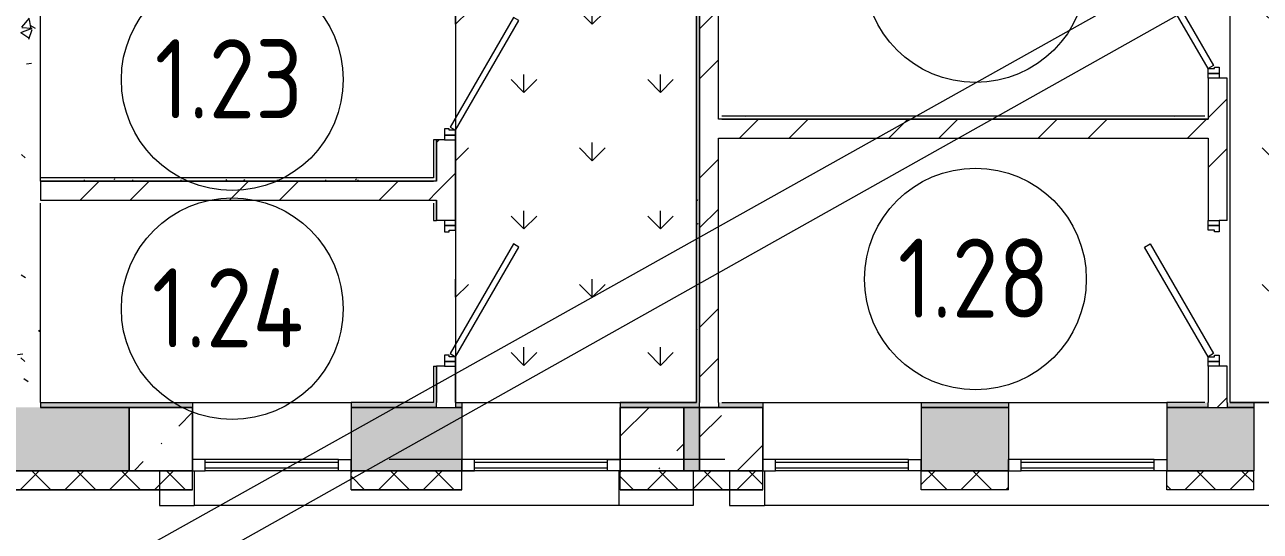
# Model space of a CAD drawing. Header units: millimetres. Extents: x -500089 to 1469082, y -290736 to 166440.
# Drawn here: x 1203994 to 1211794, y -23553 to -20353 of the extents above; entities that cross this region are included whole.
import ezdxf

# ---------------------------------------------------------------- set-up
doc = ezdxf.new("R2010")
doc.units = ezdxf.units.MM
for name, color, linetype, lineweight in [('Витраж', 7, 'Continuous', 0), ('Двери', 7, 'Continuous', 0), ('Марки помещений', 7, 'Continuous', 0), ('Несущие колонны', 7, 'Continuous', 0), ('Панели витража', 7, 'Continuous', 0), ('Стены внутренние', 7, 'Continuous', 0), ('Стены несущие', 7, 'Continuous', 0), ('Стены отделка', 7, 'Continuous', 0), ('Стены штриховка', 7, 'Continuous', 0), ('экспертиза ДУ пояснения', 6, 'Continuous', 0), ('экспертиза условные обозначения', 1, 'Continuous', 0)]:
    doc.layers.add(name, color=color, linetype=linetype, lineweight=lineweight)
doc.styles.add('GOST Common_1', font='', dxfattribs={"width": 0.9, "height": 700})
doc.styles.get('GOST Common_1').set_extended_font_data('GOST Common')
pattern_1 = [(50, (0, 0), (728.7365, -63.7558), [76.2, -838.2]), (355, (0, 0), (-140.9716, 764.2276), [60.96, -670.56]), (100.451, (60.7, -5.3), (587.77, 700.4668), [64.76, -712.36]), (46.184, (0, 203.2), (1084.316, -168.171), [114.3, -1257.3]), (96.636, (90.4, 189.2), (949.61, 989.71), [97.14, -1068.54]), (351.184, (0, 203.2), (949.621, 989.701), [91.44, -1005.84]), (21, (101.6, 152.4), (606.458, -409.0606), [76.2, -838.2]), (326, (101.6, 152.4), (247.2083, 736.753), [60.96, -670.56]), (71.451, (152.14, 118.3), (853.6683, 327.6855), [64.76, -712.36]), (37.5, (0, 0), (12.3547, 338.2201), [33.528, -628.904, 33.528, -647.192, -673.1]), (37.5, (0, 0), (12.3547, 338.2201), [-1343.152, 33.528, -639.572]), (7.5, (0, 0), (267.2789, 400.7221), [33.528, -354.584, 33.528, -613.664, -256.54]), (7.5, (0, 0), (267.2789, 400.7221), [-1035.304, 33.528, -223.012]), (327.5, (-226.57, 0), (542.36333, -22.91534), [33.528, -220.472, 33.528, -758.952, -1051.56]), (327.5, (-226.57, 0), (542.36333, -22.91534), [-1046.48, 33.528, -1018.032]), (317.5, (-328.17, 0), (592.517, 101.7071), [33.528, -296.672, 33.528, -492.76, -746.76]), (317.5, (-328.17, 0), (592.517, 101.7071), [-856.488, 33.528, -713.232])]
pattern_2 = [(45, (0, 0), (-471.4634, 471.4634), []), (45, (314.3, 0), (-471.4634, 471.4634), [])]
pattern_3 = [(0, (0, 0), (406.4, 101.6), [6.706, -298.094, 6.706, -298.094, -1625.6]), (0, (0, 0), (406.4, 101.6), [-609.6, 6.706, -602.894, 6.706, -298.094, -711.2]), (0, (0, 0), (406.4, 101.6), [-1524, 6.706, -196.494, 6.706, -501.294]), (120, (152.4, 50.8), (-291.18818, 301.15272), [6.706, -298.094, 6.706, -298.094, -1625.6]), (120, (152.4, 50.8), (-291.18818, 301.15272), [-609.6, 6.706, -602.894, 6.706, -298.094, -711.2]), (120, (152.4, 50.8), (-291.18818, 301.15272), [-1524, 6.706, -196.494, 6.706, -501.294]), (240, (203.2, 254), (-115.21182, -402.75272), [6.706, -298.094, 6.706, -298.094, -1625.6]), (240, (203.2, 254), (-115.21182, -402.75272), [-609.6, 6.706, -602.894, 6.706, -298.094, -711.2]), (240, (203.2, 254), (-115.21182, -402.75272), [-1524, 6.706, -196.494, 6.706, -501.294])]
pattern_4 = [(90, (-249381.06, -328983.7), (-431.05229, 431.05229), [114.3, -747.80459]), (45, (-249381.06, -328983.7), (-431.0523, 431.0523), [114.3, -495.3]), (135, (-249381.06, -328983.7), (-431.0523, -431.0523), [114.3, -495.3])]

# ---------------------------------------------------------------- blocks, each defined once
blk = doc.blocks.new('ASVP_ДверьДеревянная_1 полотно - Межкомнатная 800х2000h_полотно_ Г Пр-2541574-З Этаж 01')
at = {"layer": 'Двери', "lineweight": 18}
for p, q in [((-400, 60), (292.8, 460)), ((312.8, 425.4), (-380, 25.4)), ((292.8, 460), (312.8, 425.4)), ((-460, 60), (-430, 60)), ((-460, -10), (-460, 60)), ((-430, 60), (-400, 60)), ((-430, -10), (-430, 60)), ((-430, 60), (-430, -10)), ((-380, 25.4), (-400, 60)), ((-400, 60), (-400, 20)), ((-400, 20), (-390, 20)), ((-390, 20), (-390, -10)), ((390, 20), (400, 20)), ((390, -10), (390, 20)), ((400, 60), (430, 60)), ((400, 20), (400, 60)), ((430, 60), (430, -10)), ((430, 60), (460, 60)), ((430, -10), (430, 60)), ((460, 60), (460, -10)), ((-430, -10), (-460, -10)), ((-390, -10), (-430, -10)), ((430, -10), (390, -10)), ((460, -10), (430, -10))]:
    blk.add_line(p, q, dxfattribs=at)
blk = doc.blocks.new('ASVP_ДверьДеревянная_1 полотно - Межкомнатная 800х2000h_полотно_ Г Л-2541714-З Этаж 01')
at = {"layer": 'Двери', "lineweight": 18}
for p, q in [((-292.8, 460), (-312.8, 425.4)), ((-312.8, 425.4), (380, 25.4)), ((400, 60), (-292.8, 460)), ((-430, 60), (-460, 60)), ((-460, 60), (-460, -10)), ((-400, 60), (-430, 60)), ((-430, 60), (-430, -10)), ((-430, -10), (-430, 60)), ((-400, 20), (-400, 60)), ((-390, 20), (-400, 20)), ((-390, -10), (-390, 20)), ((380, 25.4), (400, 60)), ((400, 20), (390, 20)), ((390, 20), (390, -10)), ((430, 60), (400, 60)), ((400, 60), (400, 20)), ((430, -10), (430, 60)), ((460, 60), (430, 60)), ((430, 60), (430, -10)), ((460, -10), (460, 60)), ((-460, -10), (-430, -10)), ((-430, -10), (-390, -10)), ((390, -10), (430, -10)), ((430, -10), (460, -10))]:
    blk.add_line(p, q, dxfattribs=at)
blk = doc.blocks.new('ADSK_КолоннаЖБ_Прямоугольная - 400x400 мм-V205-З Этаж 01')
at = {"layer": 'Несущие колонны'}
h = blk.add_hatch(dxfattribs=at)
h.set_pattern_fill('FP_8', color=256, style=0, pattern_type=2)
h.set_pattern_definition([(45, (-101100, -57800), (-449.0128, 449.0128), []), (45, (-100651, -57800), (-449.0128, 449.0128), [793.75, -158.75, 6.706, -152.044])])
h.paths.add_polyline_path([(200, -200), (200, 200), (-200, 200), (-200, -200)], flags=0)
at = {"layer": 'Несущие колонны', "lineweight": 18}
for p, q in [((-200, -200), (-200, 200)), ((-200, 200), (200, 200)), ((200, 200), (-200, 200)), ((-200, 200), (-200, -200)), ((200, 200), (200, -200)), ((200, -200), (200, 200)), ((200, -200), (-200, -200)), ((-200, -200), (200, -200))]:
    blk.add_line(p, q, dxfattribs=at)
blk = doc.blocks.new('ADSK_КолоннаЖБ_Прямоугольная - 400x400 мм-V206-З Этаж 01')
at = {"layer": 'Несущие колонны'}
h = blk.add_hatch(dxfattribs=at)
h.set_pattern_fill('FP_9', color=256, style=0, pattern_type=2)
h.set_pattern_definition([(45, (-101100, -61100), (-449.0128, 449.0128), []), (45, (-100651, -61100), (-449.0128, 449.0128), [793.75, -158.75, 6.706, -152.044])])
h.paths.add_polyline_path([(200, -200), (200, 200), (-200, 200), (-200, -200)], flags=0)
at = {"layer": 'Несущие колонны', "lineweight": 18}
for p, q in [((-200, -200), (-200, 200)), ((-200, 200), (200, 200)), ((200, 200), (-200, 200)), ((-200, 200), (-200, -200)), ((200, 200), (200, -200)), ((200, -200), (200, 200)), ((200, -200), (-200, -200)), ((-200, -200), (200, -200))]:
    blk.add_line(p, q, dxfattribs=at)
blk = doc.blocks.new('ADSK_КолоннаЖБ_Прямоугольная - 400x400 мм-V207-З Этаж 01')
at = {"layer": 'Несущие колонны'}
h = blk.add_hatch(dxfattribs=at)
h.set_pattern_fill('FP_221', color=256, style=0, pattern_type=2)
h.set_pattern_definition([(45, (-75000, -61100), (-449.013, 449.013), []), (45, (-74551, -61100), (-449.013, 449.013), [793.75, -158.75, 6.706, -152.044])])
h.paths.add_polyline_path([(200, -200), (200, 200), (-200, 200), (-200, -200)], flags=0)
at = {"layer": 'Несущие колонны', "lineweight": 18}
for p, q in [((-200, -200), (-200, 200)), ((-200, 200), (200, 200)), ((200, 200), (-200, 200)), ((-200, 200), (-200, -200)), ((200, 200), (200, -200)), ((200, -200), (200, 200)), ((200, -200), (-200, -200)), ((-200, -200), (200, -200))]:
    blk.add_line(p, q, dxfattribs=at)
blk = doc.blocks.new('Прямоугольный импост - 80х70 мм Белый-2637007-З Этаж 01')
at = {"layer": 'Витраж'}
for p, q in [((77360, 50470), (76440, 50470)), ((77360, 50400), (76440, 50400))]:
    blk.add_line(p, q, dxfattribs=at)
blk = doc.blocks.new('Прямоугольный импост - 80х70 мм Белый-2637161-З Этаж 01')
at = {"layer": 'Витраж'}
for p, q in [((78560, 50470), (77440, 50470)), ((78560, 50400), (77440, 50400))]:
    blk.add_line(p, q, dxfattribs=at)
blk = doc.blocks.new('Системная панель - ASVP_Cтеклопакет Двухкамерный_36 мм-2642865-З Этаж 01')
at = {"layer": 'Панели витража', "lineweight": 18}
for p, q in [((-420, 18), (420, 18)), ((-420, -18), (-420, 18)), ((420, -18), (420, 18)), ((420, -18), (-420, -18))]:
    blk.add_line(p, q, dxfattribs=at)
blk = doc.blocks.new('Прямоугольный импост - 80х70 мм Белый-2643521-З Этаж 01')
at = {"layer": 'Витраж'}
for p, q in [((94120, 50470), (93280, 50470)), ((94120, 50400), (93280, 50400))]:
    blk.add_line(p, q, dxfattribs=at)
blk = doc.blocks.new('Прямоугольный импост - 80х70 мм Белый-2643523-З Этаж 01')
at = {"layer": 'Витраж', "lineweight": 18}
for p, q in [((0, 35), (-80, 35)), ((-80, 35), (-80, -35)), ((0, 35), (0, -35)), ((-80, -35), (0, -35))]:
    blk.add_line(p, q, dxfattribs=at)
blk = doc.blocks.new('Прямоугольный импост - 80х70 мм Белый-2643519-З Этаж 01')
at = {"layer": 'Витраж', "lineweight": 18}
for p, q in [((0, 35), (-80, 35)), ((-80, 35), (-80, -35)), ((-80, -35), (0, -35))]:
    blk.add_line(p, q, dxfattribs=at)
blk = doc.blocks.new('Системная панель - ASVP_Cтеклопакет Двухкамерный_36 мм-2643420-З Этаж 01')
at = {"layer": 'Панели витража', "lineweight": 18}
for p, q in [((-420, 18), (420, 18)), ((-420, -18), (-420, 18)), ((420, -18), (420, 18)), ((420, -18), (-420, -18))]:
    blk.add_line(p, q, dxfattribs=at)
blk = doc.blocks.new('Прямоугольный импост - 80х70 мм Белый-2637570-З Этаж 01')
at = {"layer": 'Витраж', "lineweight": 18}
for p, q in [((0, 35), (-80, 35)), ((-80, 35), (-80, -35)), ((-80, -35), (0, -35))]:
    blk.add_line(p, q, dxfattribs=at)
blk = doc.blocks.new('Прямоугольный импост - 80х70 мм Белый-2643536-З Этаж 01')
at = {"layer": 'Витраж', "lineweight": 18}
for p, q in [((0, 35), (-80, 35)), ((-80, 35), (-80, -35)), ((0, 35), (0, -35)), ((-80, -35), (0, -35))]:
    blk.add_line(p, q, dxfattribs=at)
blk = doc.blocks.new('Прямоугольный импост - 80х70 мм Белый-V234-З Этаж 01')
at = {"layer": 'Витраж', "lineweight": 18}
for p, q in [((0, 35), (-80, 35)), ((-80, 35), (-80, -35)), ((-80, -35), (0, -35))]:
    blk.add_line(p, q, dxfattribs=at)
blk = doc.blocks.new('АР_СОШ_Верзилово_Сущ_Здание_rvt-2-З Этаж 01')
at = {"layer": 'Стены штриховка', "lineweight": 9}
h = blk.add_hatch(dxfattribs=at)
h.set_pattern_fill('FP_31', color=256, style=0, pattern_type=2)
h.set_pattern_definition(pattern_1)
h.paths.add_polyline_path([(92040, 50800), (92240, 50800), (92240, 58000), (92040, 58000), (92040, 50830)], flags=0)
h = blk.add_hatch(dxfattribs=at)
h.set_pattern_fill('FP_2', color=256, style=0, pattern_type=2)
h.set_pattern_definition(pattern_2)
h.paths.add_polyline_path([(94860.1, 50800), (94860.1, 51060), (94740.1, 51060), (94740.1, 50800)], flags=0)
h.paths.add_polyline_path([(94740.1, 51980), (94860.1, 51980), (94860.1, 52490.4), (94740.1, 52490.4), (94740.1, 52110)], flags=0)
h.paths.add_polyline_path([(94825.5, 53410.4), (94860.1, 53410.4), (94860.1, 53921.2), (94740.1, 53921.2), (94740.1, 53410.4), (94790.1, 53410.4)], flags=0)
h.paths.add_polyline_path([(94790.1, 54841.2), (94860.1, 54841.2), (94860.1, 55351.2), (94740.1, 55351.2), (94740.1, 54841.2)], flags=0)
h.paths.add_polyline_path([(94740.1, 56271.2), (94860.1, 56271.2), (94860.1, 58000), (94740.1, 58000), (94740.1, 56380)], flags=0)
h = blk.add_hatch(dxfattribs=at)
h.set_pattern_fill('FP_2', color=256, style=0, pattern_type=2)
h.set_pattern_definition(pattern_2)
h.paths.add_polyline_path([(99610, 50800), (99730, 50800), (99730, 51060), (99610, 51060), (99610, 50830)], flags=0)
h.paths.add_polyline_path([(99680, 51980), (99730, 51980), (99730, 52880.2), (99610, 52880.2), (99610, 51980), (99644.6, 51980)], flags=0)
h.paths.add_polyline_path([(99680, 53800.2), (99730, 53800.2), (99730, 54700.3), (99610, 54700.3), (99610, 53800.2), (99644.6, 53800.2)], flags=0)
h.paths.add_polyline_path([(99680, 55620.3), (99730, 55620.3), (99730, 56520.4), (99610, 56520.4), (99610, 55620.3), (99644.6, 55620.3)], flags=0)
h.paths.add_polyline_path([(99610, 57440.4), (99730, 57440.4), (99730, 58000), (99610, 58000), (99610, 57597.7)], flags=0)
h = blk.add_hatch(dxfattribs=at)
h.set_pattern_fill('FP_33', color=256, style=0, pattern_type=2)
h.set_pattern_definition(pattern_3)
h.paths.add_polyline_path([(96400, 50830), (96400, 57600), (96380, 57600), (96380, 50830)], flags=0)
h = blk.add_hatch(dxfattribs=at)
h.set_pattern_fill('FP_2', color=256, style=0, pattern_type=2)
h.set_pattern_definition(pattern_2)
h.paths.add_polyline_path([(96520, 50800), (96520, 57600), (96400, 57600), (96400, 50800)], flags=0)
h = blk.add_hatch(dxfattribs=at)
h.set_pattern_fill('FP_2', color=256, style=0, pattern_type=2)
h.set_pattern_definition(pattern_2)
h.paths.add_polyline_path([(99610, 52500), (99610, 52620), (96520, 52620), (96520, 52500), (98317, 52500)], flags=0)
h = blk.add_hatch(dxfattribs=at)
h.set_pattern_fill('FP_33', color=256, style=0, pattern_type=2)
h.set_pattern_definition(pattern_3)
h.paths.add_polyline_path([(96540, 52620), (99610, 52620), (99610, 52640), (96540, 52640)], flags=0)
h = blk.add_hatch(dxfattribs=at)
h.set_pattern_fill('FP_33', color=256, style=0, pattern_type=2)
h.set_pattern_definition(pattern_3)
h.paths.add_polyline_path([(92240, 52230), (94720.1, 52230), (94720.1, 52250), (92240, 52250)], flags=0)
h = blk.add_hatch(dxfattribs=at)
h.set_pattern_fill('FP_2', color=256, style=0, pattern_type=2)
h.set_pattern_definition(pattern_2)
h.paths.add_polyline_path([(92240, 52110), (94740.1, 52110), (94740.1, 52230), (92240, 52230)], flags=0)
h = blk.add_hatch(dxfattribs=at)
h.set_pattern_fill('FP_33', color=256, style=0, pattern_type=2)
h.set_pattern_definition(pattern_3)
h.paths.add_polyline_path([(94740.1, 50830), (94740.1, 51060), (94720.1, 51060), (94720.1, 50830)], flags=0)
h.paths.add_polyline_path([(94720.1, 51980), (94740.1, 51980), (94740.1, 52110), (94720.1, 52110), (94720.1, 52090)], flags=0)
h = blk.add_hatch(dxfattribs=at)
h.set_pattern_fill('FP_31', color=256, style=0, pattern_type=2)
h.set_pattern_definition(pattern_1)
h.paths.add_polyline_path([(109900, 50400), (109900, 50800), (108500, 50800), (108500, 50400), (109750.5, 50400)], flags=0)
h.paths.add_polyline_path([(57200, 50400), (57200, 50800), (56000, 50800), (56000, 50400)], flags=0)
h.paths.add_polyline_path([(96400, 50400), (96400, 50800), (96300, 50800), (96300, 50400)], flags=0)
h.paths.add_polyline_path([(63200, 50400), (65200, 50400), (65200, 50800), (63200, 50800), (63200, 50472.7)], flags=0)
h.paths.add_polyline_path([(98350, 50400), (98350, 50800), (97800, 50800), (97800, 50400), (98317, 50400)], flags=0)
h.paths.add_polyline_path([(74800, 50400), (74800, 50800), (72800, 50800), (72800, 50400), (74160, 50400)], flags=0)
h.paths.add_polyline_path([(105400, 50400), (105400, 50800), (104300, 50800), (104300, 50400)], flags=0)
h.paths.add_polyline_path([(81200, 50400), (83200, 50400), (83200, 50800), (81200, 50800), (81200, 50472.7)], flags=0)
h.paths.add_polyline_path([(103300, 50400), (103300, 50800), (102600, 50800), (102600, 50400), (102764.9, 50400)], flags=0)
h.paths.add_polyline_path([(94900, 50400), (94900, 50800), (94200, 50800), (94200, 50400)], flags=0)
h.paths.add_polyline_path([(101420, 50400), (101600, 50400), (101600, 50800), (101300, 50800), (101300, 50400)], flags=0)
h.paths.add_polyline_path([(92800, 50400), (92800, 50800), (90800, 50800), (90800, 50400), (92240, 50400)], flags=0)
h.paths.add_polyline_path([(99900, 50400), (99900, 50800), (99350, 50800), (99350, 50400)], flags=0)
h = blk.add_hatch(dxfattribs=at)
h.set_pattern_fill('FP_33', color=256, style=0, pattern_type=2)
h.set_pattern_definition(pattern_3)
h.paths.add_polyline_path([(87000, 50800), (87000, 50830), (86800, 50830), (86800, 50800)], flags=0)
h.paths.add_polyline_path([(69200, 50800), (69200, 50830), (68800, 50830), (68800, 50800)], flags=0)
h.paths.add_polyline_path([(57200, 50800), (57200, 50830), (56030, 50830), (56030, 50800), (56961.5, 50800)], flags=0)
h.paths.add_polyline_path([(109870, 50800), (109870, 50830), (108500, 50830), (108500, 50800), (109869.4, 50800)], flags=0)
h.paths.add_polyline_path([(65000, 50800), (65000, 50830), (62800, 50830), (62800, 50800), (63200, 50800)], flags=0)
h.paths.add_polyline_path([(105800, 50800), (105800, 50830), (104630, 50830), (104630, 50800), (105400, 50800)], flags=0)
h.paths.add_polyline_path([(72800, 50800), (73960, 50800), (73960, 50830), (72800, 50830)], flags=0)
h.paths.add_polyline_path([(104510, 50800), (104510, 50830), (104300, 50830), (104300, 50800), (104490, 50800)], flags=0)
h.paths.add_polyline_path([(74160, 50800), (75200, 50800), (75200, 50830), (74160, 50830), (74160, 50804.8)], flags=0)
h.paths.add_polyline_path([(83000, 50800), (83000, 50830), (80800, 50830), (80800, 50800), (81200, 50800)], flags=0)
h.paths.add_polyline_path([(103300, 50800), (103300, 50830), (102600, 50830), (102600, 50800), (102764.9, 50800)], flags=0)
h.paths.add_polyline_path([(101300, 50800), (101300, 50830), (100900, 50830), (100900, 50800)], flags=0)
h.paths.add_polyline_path([(96380, 50800), (96400, 50800), (96400, 50830), (95900, 50830), (95900, 50800), (96300, 50800)], flags=0)
h.paths.add_polyline_path([(92040, 50800), (92040, 50830), (90800, 50830), (90800, 50800), (92037.9, 50800)], flags=0)
h.paths.add_polyline_path([(101600, 50800), (101600, 50830), (101420, 50830), (101420, 50800)], flags=0)
h.paths.add_polyline_path([(99900, 50800), (99900, 50830), (99730, 50830), (99730, 50800), (99745.7, 50800)], flags=0)
h.paths.add_polyline_path([(99350, 50800), (99610, 50800), (99610, 50830), (99350, 50830)], flags=0)
h.paths.add_polyline_path([(92240, 50800), (93200, 50800), (93200, 50830), (92240, 50830)], flags=0)
h.paths.add_polyline_path([(98350, 50800), (98350, 50830), (97800, 50830), (97800, 50800), (98317, 50800)], flags=0)
h.paths.add_polyline_path([(96520, 50800), (96800, 50800), (96800, 50830), (96520, 50830)], flags=0)
h.paths.add_polyline_path([(94860.1, 50800), (94900, 50800), (94900, 50830), (94860.1, 50830)], flags=0)
h.paths.add_polyline_path([(94740.1, 50800), (94740.1, 50830), (94200, 50830), (94200, 50800)], flags=0)
h = blk.add_hatch(dxfattribs=at)
h.set_pattern_fill('FP_32', color=256, style=0, pattern_type=2)
h.set_pattern_definition([(45, (0, 0), (-141.42136, 141.42136), []), (135, (0, 0), (-141.42136, -141.42136), [])])
h.paths.add_polyline_path([(92240, 50280), (93200, 50280), (93200, 50400), (90800, 50400), (90800, 50280), (92040, 50280)], flags=0)
h.paths.add_polyline_path([(87200, 50280), (87200, 50400), (86800, 50400), (86800, 50280), (87000, 50280)], flags=0)
h.paths.add_polyline_path([(101360, 50280), (101420, 50280), (101420, 50400), (101360, 50400), (101360, 50386.2)], flags=0)
h.paths.add_polyline_path([(98317, 50280), (98350, 50280), (98350, 50400), (97800, 50400), (97800, 50280)], flags=0)
h.paths.add_polyline_path([(99730, 50280), (99900, 50280), (99900, 50400), (99350, 50400), (99350, 50280), (99610, 50280)], flags=0)
h.paths.add_polyline_path([(83200, 50280), (83200, 50400), (80800, 50400), (80800, 50280), (83000, 50280)], flags=0)
h.paths.add_polyline_path([(95900, 50280), (96800, 50280), (96800, 50400), (95900, 50400)], flags=0)
h.paths.add_polyline_path([(94900, 50280), (94900, 50400), (94200, 50400), (94200, 50280), (94740.1, 50280)], flags=0)
h.paths.add_polyline_path([(68800, 50280), (69200, 50280), (69200, 50400), (68800, 50400)], flags=0)
h.paths.add_polyline_path([(73960, 50280), (75200, 50280), (75200, 50400), (72800, 50400), (72800, 50280)], flags=0)
h.paths.add_polyline_path([(65200, 50280), (65200, 50400), (62800, 50400), (62800, 50280), (65000, 50280)], flags=0)
h.paths.add_polyline_path([(55991, 50280), (57200, 50280), (57200, 50400), (55600, 50400), (55600, 50280), (55602.6, 50280)], flags=0)
at = {"layer": 'Стены внутренние'}
for p, q in [((93200, 50830), (94200, 50830)), ((94900, 50830), (95900, 50830)), ((96800, 50830), (97800, 50830)), ((98350, 50830), (99350, 50830)), ((99900, 50830), (100900, 50830)), ((95890, 50180), (93210, 50180)), ((100890, 50180), (96810, 50180))]:
    blk.add_line(p, q, dxfattribs=at)
at = {"layer": 'Стены несущие'}
for p, q in [((96400, 57600), (96400, 50830)), ((96520, 52620), (96520, 54320)), ((92240, 52250), (92240, 53520)), ((99610, 52880.2), (99610, 52640)), ((99730, 52880.2), (99680, 52880.2)), ((99730, 51980), (99730, 52880.2)), ((99610, 52620), (96520, 52620)), ((99610, 52640), (99610, 52620)), ((96520, 50830), (96520, 52500)), ((96520, 52500), (99610, 52500)), ((99610, 52500), (99610, 51980)), ((94790.1, 52490.4), (94740.1, 52490.4)), ((94740.1, 52490.4), (94740.1, 52230)), ((94740.1, 52230), (94740.1, 52490.4)), ((94860.1, 51980), (94860.1, 52490.4)), ((92240, 52230), (92240, 52250)), ((94740.1, 52230), (92240, 52230)), ((92240, 52110), (94740.1, 52110)), ((94740.1, 52110), (94740.1, 51980)), ((94740.1, 51980), (94740.1, 52110)), ((92240, 50830), (92240, 52090)), ((94790.1, 51980), (94740.1, 51980)), ((99730, 51980), (99680, 51980)), ((94790.1, 51060), (94740.1, 51060)), ((94740.1, 51060), (94740.1, 50830)), ((94740.1, 50830), (94740.1, 51060)), ((94860.1, 50830), (94860.1, 51060)), ((99610, 51060), (99610, 50830)), ((99730, 51060), (99680, 51060)), ((99730, 50830), (99730, 51060)), ((92240, 50830), (92240, 50800)), ((92800, 50800), (92240, 50800)), ((92240, 50800), (92800, 50800)), ((94200, 50800), (94200, 50400)), ((94740.1, 50800), (94200, 50800)), ((94200, 50800), (94740.1, 50800)), ((94740.1, 50800), (94740.1, 50830)), ((94860.1, 50830), (94860.1, 50800)), ((94900, 50800), (94860.1, 50800)), ((94860.1, 50800), (94900, 50800)), ((94900, 50800), (94900, 50400)), ((96400, 50800), (96300, 50800)), ((96300, 50800), (96400, 50800)), ((96400, 50800), (96400, 50830)), ((96520, 50830), (96520, 50800)), ((97800, 50800), (97800, 50400)), ((98350, 50800), (97800, 50800)), ((97800, 50800), (98350, 50800)), ((98350, 50800), (98350, 50400)), ((99350, 50800), (99350, 50400)), ((99610, 50800), (99350, 50800)), ((99350, 50800), (99610, 50800)), ((99610, 50800), (99610, 50830)), ((99730, 50830), (99730, 50800)), ((99900, 50800), (99730, 50800)), ((99730, 50800), (99900, 50800)), ((99900, 50800), (99900, 50400)), ((90800, 50400), (92800, 50400)), ((92800, 50400), (90800, 50400)), ((92990, 50400), (92990, 50180)), ((93200, 50400), (93210, 50400)), ((93210, 50400), (93210, 50180)), ((94200, 50400), (94900, 50400)), ((94900, 50400), (94200, 50400)), ((95900, 50400), (95890, 50400)), ((95890, 50400), (95890, 50180)), ((96300, 50400), (96400, 50400)), ((96360, 50400), (96300, 50400)), ((96400, 50400), (96300, 50400)), ((96360, 50400), (96360, 50180)), ((96590, 50400), (96590, 50180)), ((96800, 50400), (96810, 50400)), ((96810, 50400), (96810, 50180)), ((97800, 50400), (98350, 50400)), ((98350, 50400), (97800, 50400)), ((99350, 50400), (99900, 50400)), ((99900, 50400), (99350, 50400)), ((90800, 50280), (93200, 50280)), ((90800, 50279), (93200, 50279)), ((93200, 50280), (93200, 50279)), ((94200, 50280), (94900, 50280)), ((94200, 50280), (94200, 50279)), ((94200, 50279), (94900, 50279)), ((94900, 50280), (94900, 50279)), ((95900, 50280), (96800, 50280)), ((95900, 50280), (95900, 50279)), ((95900, 50279), (96800, 50279)), ((96800, 50280), (96800, 50279)), ((98350, 50280), (97800, 50280)), ((97800, 50280), (97800, 50279)), ((98350, 50279), (97800, 50279)), ((98350, 50280), (98350, 50279)), ((99900, 50280), (99350, 50280)), ((99350, 50280), (99350, 50279)), ((99900, 50279), (99350, 50279)), ((99900, 50280), (99900, 50279)), ((92990, 50180), (93210, 50180)), ((96360, 50180), (95890, 50180)), ((96590, 50180), (96810, 50180))]:
    blk.add_line(p, q, dxfattribs=at)
at = {"layer": 'Стены отделка', "lineweight": 9}
for p, q in [((96380, 57600), (96380, 50830)), ((96400, 50830), (96400, 57600)), ((99590, 52640), (96540, 52640)), ((96540, 52620), (99610, 52620)), ((99610, 52640), (99610, 52620)), ((94720.1, 52490.4), (94720.1, 52250)), ((94740.1, 52490.4), (94720.1, 52490.4)), ((94720.1, 52250), (92240, 52250)), ((92240, 52230), (94720.1, 52230)), ((94740.1, 52230), (94720.1, 52230)), ((94720.1, 52110), (94740.1, 52110)), ((94720.1, 52090), (94720.1, 51980)), ((94720.1, 51980), (94740.1, 51980)), ((94720.1, 51060), (94720.1, 50830)), ((94720.1, 51060), (94740.1, 51060)), ((92240, 50830), (93200, 50830)), ((93200, 50830), (93200, 50800)), ((94720.1, 50830), (94200, 50830)), ((94200, 50830), (94200, 50800)), ((94880.1, 50830), (94900, 50830)), ((94900, 50830), (94900, 50800)), ((96380, 50830), (95900, 50830)), ((95900, 50830), (95900, 50800)), ((96540, 50830), (96800, 50830)), ((96800, 50830), (96800, 50800)), ((97800, 50830), (98350, 50830)), ((97800, 50830), (97800, 50800)), ((98350, 50830), (98350, 50800)), ((99590, 50830), (99350, 50830)), ((99350, 50830), (99350, 50800)), ((99750, 50830), (99900, 50830)), ((99900, 50830), (99900, 50800)), ((93200, 50280), (93200, 50400)), ((94200, 50280), (94200, 50400)), ((94900, 50280), (94900, 50400)), ((95900, 50280), (95900, 50400)), ((96800, 50280), (96800, 50400)), ((97800, 50280), (97800, 50400)), ((98350, 50280), (98350, 50400)), ((99350, 50280), (99350, 50400)), ((99900, 50280), (99900, 50400)), ((93200, 50280), (90800, 50280)), ((94900, 50280), (94200, 50280)), ((96800, 50280), (95900, 50280)), ((98350, 50280), (97800, 50280)), ((99900, 50280), (99350, 50280))]:
    blk.add_line(p, q, dxfattribs=at)
at = {"layer": 'Стены штриховка'}
for p, q in [((92240, 52230), (92240, 52110)), ((94740.1, 50800), (94860.1, 50800)), ((99610, 50800), (99730, 50800))]:
    blk.add_line(p, q, dxfattribs=at)
at = {"color": 8, "lineweight": 9, "true_color": 0x7f7f7f}
for name, p, rotation in [('ASVP_ДверьДеревянная_1 полотно - Межкомнатная 800х2000h_полотно_ Г Пр-2541574-З Этаж 01', (99670, 53340.2), 90), ('ASVP_ДверьДеревянная_1 полотно - Межкомнатная 800х2000h_полотно_ Г Л-2541714-З Этаж 01', (94800.1, 52950.4), 270), ('ASVP_ДверьДеревянная_1 полотно - Межкомнатная 800х2000h_полотно_ Г Л-2541714-З Этаж 01', (94800.1, 51520), 270), ('ASVP_ДверьДеревянная_1 полотно - Межкомнатная 800х2000h_полотно_ Г Пр-2541574-З Этаж 01', (99670, 51520), 90), ('Прямоугольный импост - 80х70 мм Белый-2643519-З Этаж 01', (93200, 50435), 180), ('Прямоугольный импост - 80х70 мм Белый-2643536-З Этаж 01', (94900, 50435), 180), ('Прямоугольный импост - 80х70 мм Белый-2643519-З Этаж 01', (96800, 50435), 180), ('Прямоугольный импост - 80х70 мм Белый-2643536-З Этаж 01', (98350, 50435), 180)]:
    blk.add_blockref(name, p, dxfattribs=dict(at, rotation=rotation))
for name, p in [('ADSK_КолоннаЖБ_Прямоугольная - 400x400 мм-V205-З Этаж 01', (93000, 50600)), ('ADSK_КолоннаЖБ_Прямоугольная - 400x400 мм-V206-З Этаж 01', (96100, 50600)), ('ADSK_КолоннаЖБ_Прямоугольная - 400x400 мм-V207-З Этаж 01', (96600, 50600)), ('Прямоугольный импост - 80х70 мм Белый-2643521-З Этаж 01', (0, 0)), ('Прямоугольный импост - 80х70 мм Белый-2637007-З Этаж 01', (18000, 0)), ('Прямоугольный импост - 80х70 мм Белый-2643521-З Этаж 01', (1700, 0)), ('Прямоугольный импост - 80х70 мм Белый-2637161-З Этаж 01', (18000, 0)), ('Прямоугольный импост - 80х70 мм Белый-2643521-З Этаж 01', (3600, 0)), ('Прямоугольный импост - 80х70 мм Белый-2643521-З Этаж 01', (5150, 0)), ('Системная панель - ASVP_Cтеклопакет Двухкамерный_36 мм-2642865-З Этаж 01', (93700, 50435)), ('Системная панель - ASVP_Cтеклопакет Двухкамерный_36 мм-2643420-З Этаж 01', (95400, 50435)), ('Системная панель - ASVP_Cтеклопакет Двухкамерный_36 мм-2642865-З Этаж 01', (97300, 50435)), ('Системная панель - ASVP_Cтеклопакет Двухкамерный_36 мм-2643420-З Этаж 01', (98850, 50435))]:
    blk.add_blockref(name, p, dxfattribs=at)
at = {"color": 8, "lineweight": 9, "true_color": 0x7f7f7f, "extrusion": (0, 0, -1), "rotation": 180}
for name, p in [('Прямоугольный импост - 80х70 мм Белый-2643523-З Этаж 01', (-94200, 50435)), ('Прямоугольный импост - 80х70 мм Белый-2637570-З Этаж 01', (-95900, 50435)), ('Прямоугольный импост - 80х70 мм Белый-2643523-З Этаж 01', (-97800, 50435)), ('Прямоугольный импост - 80х70 мм Белый-V234-З Этаж 01', (-99350, 50435))]:
    blk.add_blockref(name, p, dxfattribs=at)
blk = doc.blocks.new('ASVP_Марка_Помещение_ОдноЗначение - Номер-684784-З Этаж 01')
at = {"layer": 'Марки помещений'}
blk.add_circle((0, 0), 3.5, dxfattribs=at)

msp = doc.modelspace()

# ---------------------------------------------------------------- hatches: boundary and pattern name
at = {"layer": 'экспертиза условные обозначения', "lineweight": 0}
h = msp.add_hatch(dxfattribs=at)
h.set_pattern_fill('GRASS', color=3, scale=24)
h.set_pattern_definition(pattern_4)
h.paths.add_polyline_path([(1206713.685, -22740.488), (1208233.585, -22740.488), (1208233.585, -15970.488), (1207753.585, -15970.488), (1207753.585, -15520.488), (1206833.585, -15520.488), (1206833.585, -15590.488), (1206733.685, -15590.488), (1206713.685, -15590.488)])
h = msp.add_hatch(dxfattribs=at)
h.set_pattern_fill('GRASS', color=3, scale=24)
h.set_pattern_definition(pattern_4)
h.paths.add_polyline_path([(1211703.585, -15520.488), (1212753.585, -15520.488), (1212753.585, -15970.488), (1213133.585, -15970.488), (1213133.585, -22740.488), (1211603.585, -22740.488), (1211603.585, -15590.488), (1211703.585, -15590.488)])

# ---------------------------------------------------------------- linework, layer by layer
at = {"layer": 'экспертиза ДУ пояснения'}
for p, q in [((1136153.219, -62046.632), (1328250.608, 45463.519)), ((1328250.608, 45463.519), (1137077.022, -61998.548))]:
    msp.add_line(p, q, dxfattribs=at)
at = {"layer": 'экспертиза условные обозначения', "color": 3, "lineweight": 0}
for points in [[(1206713.685, -22740.488), (1208233.585, -22740.488), (1208233.585, -15970.488), (1207753.585, -15970.488), (1207753.585, -15520.488), (1206833.585, -15520.488), (1206833.585, -15590.488), (1206733.685, -15590.488), (1206713.685, -15590.488), (1206713.685, -22740.488)], [(1211703.585, -15520.488), (1212753.585, -15520.488), (1212753.585, -15970.488), (1213133.585, -15970.488), (1213133.585, -22740.488), (1211603.585, -22740.488), (1211603.585, -15590.488), (1211703.585, -15590.488), (1211703.585, -15520.488)]]:
    msp.add_lwpolyline(points, dxfattribs=at)

# ---------------------------------------------------------------- block references
msp.add_blockref('АР_СОШ_Верзилово_Сущ_Здание_rvt-2-З Этаж 01', (1111853.585, -73570.488))
at = {"layer": 'Марки помещений', "xscale": 199.9999999999999, "yscale": 199.9999999999999, "zscale": 199.9999999999999}
for p in [(1209995.191, -20018.227), (1205303.83, -20700.144), (1209995.191, -21959.504), (1205303.83, -22147.27)]:
    msp.add_blockref('ASVP_Марка_Помещение_ОдноЗначение - Номер-684784-З Этаж 01', p, dxfattribs=at)

# ---------------------------------------------------------------- texts
at = {"layer": 'Марки помещений', "char_height": 500, "attachment_point": 1, "style": 'GOST Common_1'}
for s, insert, width in [('1.23', (1204814.216, -20444.693), 1212.1515), ('1.28', (1209505.576, -21704.054), 1212.1515), ('1.24', (1204796.216, -21891.82), 1255.44262)]:
    msp.add_mtext(s, dxfattribs=dict(at, insert=insert, width=width))

doc.saveas('drawing.dxf')
